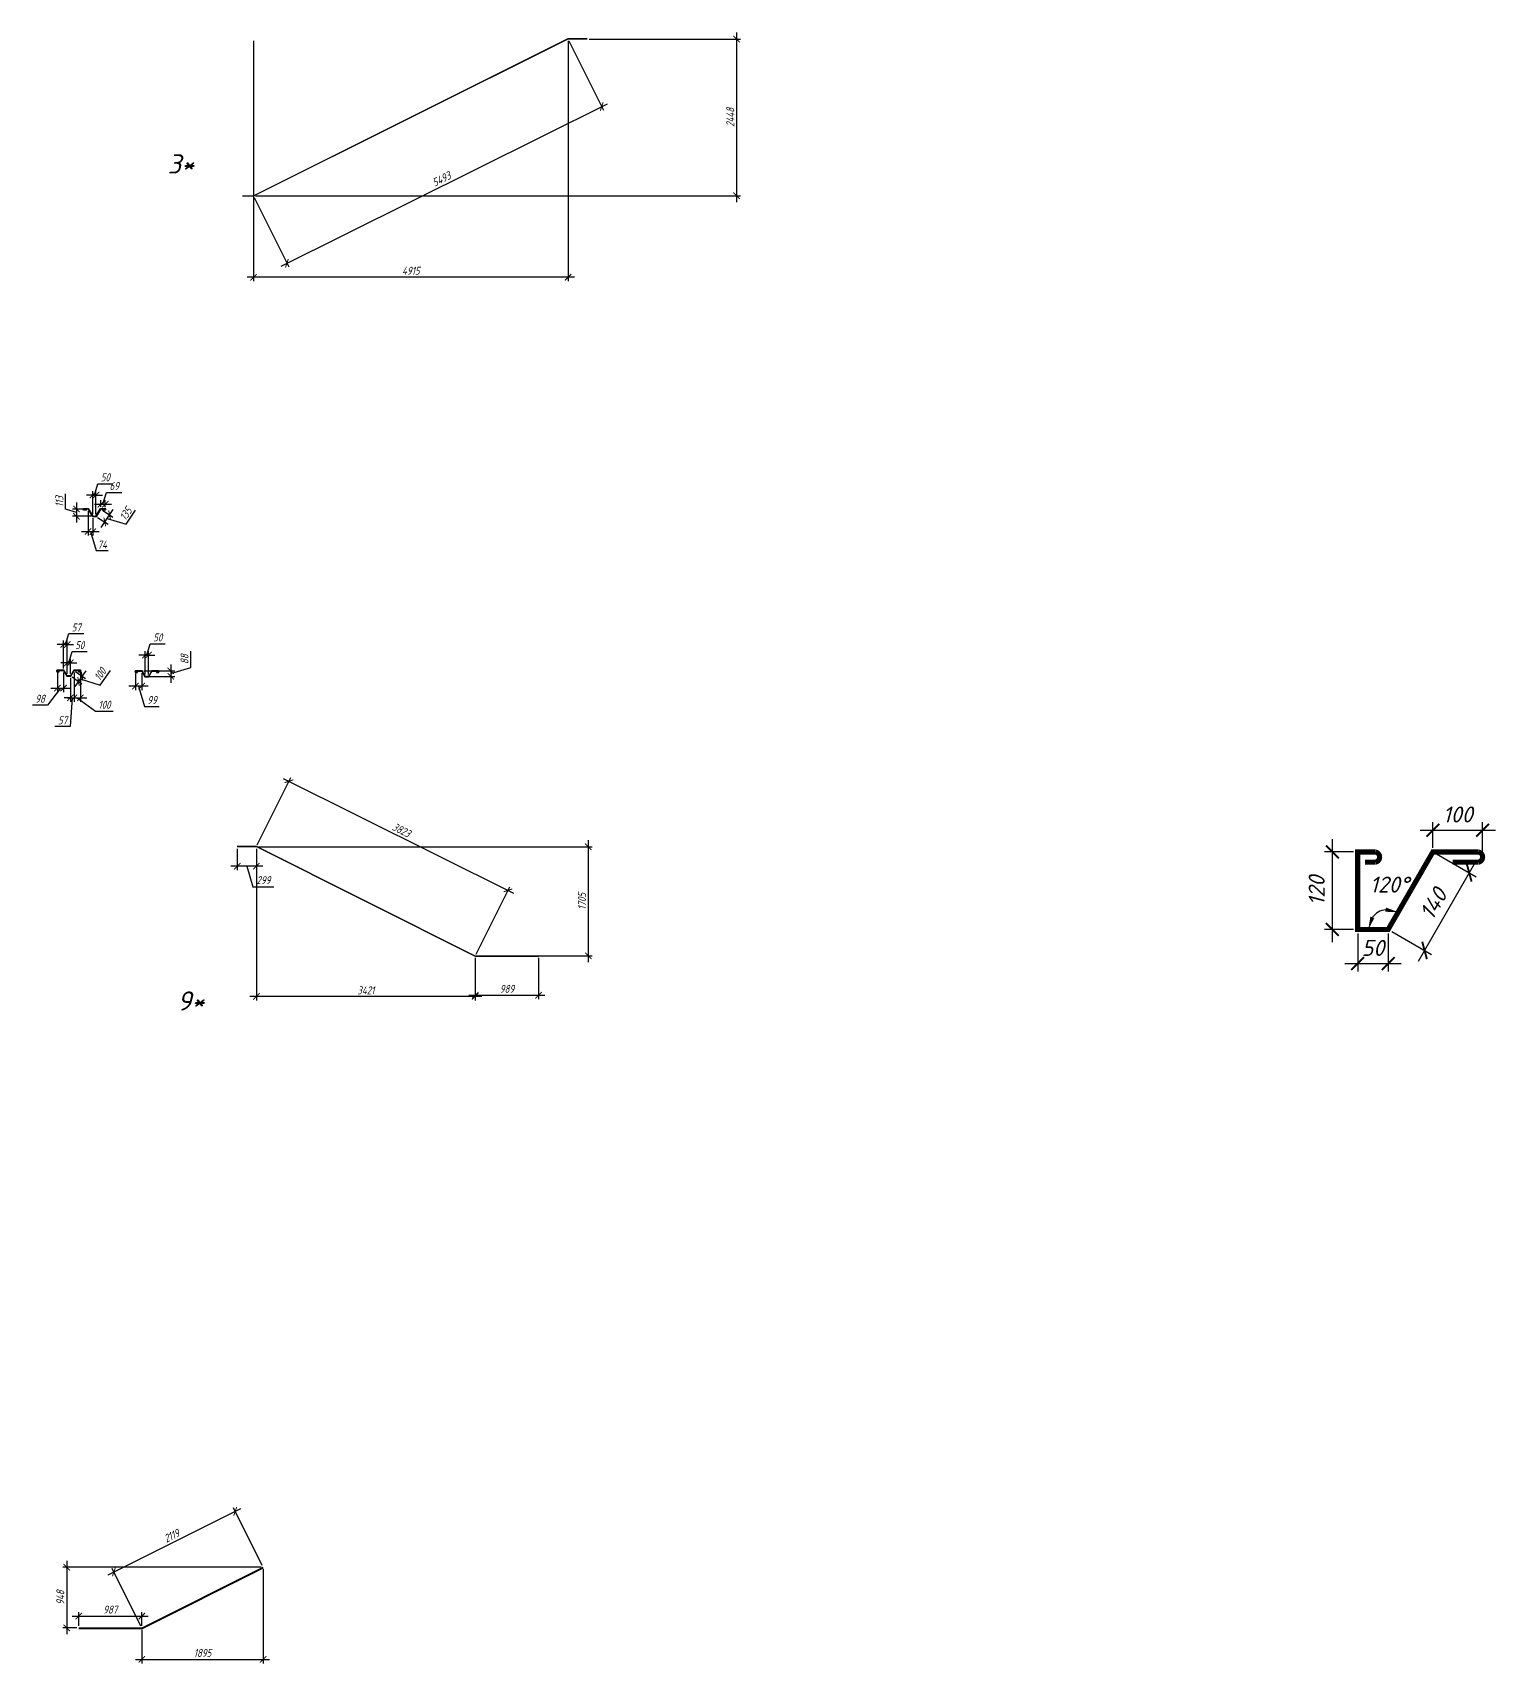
# Model space of a CAD drawing. Header units: millimetres. Extents: x -79646 to 95064, y -231229 to -58107.
# Drawn here: x 72206 to 95064, y -226082 to -200604 of the extents above; entities that cross this region are included whole.
import ezdxf

# ---------------------------------------------------------------- set-up
doc = ezdxf.new("R2010")
doc.units = ezdxf.units.MM
doc.header["$PDMODE"] = 3
doc.layers.get('0').update_dxf_attribs({"lineweight": 5})
doc.layers.get('Defpoints').update_dxf_attribs({"lineweight": 0})
for name, color, linetype, lineweight in [('#Dimensions', 7, 'Continuous', 9), ('#Арматура', 152, 'Continuous', 30), ('1_Размеры', 44, 'Continuous', 20), ('k_ Рамка', 7, 'Continuous', 35)]:
    doc.layers.add(name, color=color, linetype=linetype, lineweight=lineweight)
doc.layers.add('Подсчет арматуры', color=6, linetype='Continuous', lineweight=30, plot=False)
doc.styles.add('ESKDW', font='eskdw.shx', dxfattribs={"oblique": 15})
doc.styles.add('STEP PR', font='isocpeui.ttf')
doc.dimstyles.new('SPDS', dxfattribs={"dimscale": 50, "dimtxt": 2.5, "dimasz": 2, "dimexe": 1.25, "dimexo": 0.625, "dimtad": 1, "dimdec": 0, "dimrnd": 0.001, "dimtxsty": 'ESKDW', "dimblk": 'ARCHTICK', "dimcen": 2.5, "dimdle": 2, "dimclrd": 256, "dimclre": 256, "dimclrt": 7, "dimadec": 0, "dimazin": 2, "dimtfac": 0.75, "dimtdec": 0, "dimtmove": 1, "dimatfit": 3, "dimfxl": 1, "dimtolj": 1, "dimarcsym": 1})

# ---------------------------------------------------------------- blocks, each defined once
blk = doc.blocks.new('_ArchTick')
at = {"color": 0, "linetype": 'ByBlock', "const_width": 0.15}
blk.add_lwpolyline([(-0.5, -0.5), (0.5, 0.5)], dxfattribs=at)
blk = doc.blocks.new('*D1299')
at = {"layer": '#Dimensions', "lineweight": -2, "transparency": 16777216}
for p, q in [((92516, -214815), (92516, -213205)), ((92849, -213405), (92391, -213405)), ((92849, -214615), (92391, -214615))]:
    blk.add_line(p, q, dxfattribs=at)
at = {"layer": 'Defpoints', "color": 0, "lineweight": 0, "transparency": 16777216}
for p in [(92516, -213405), (92912, -213405), (92912, -214615)]:
    blk.add_point(p, dxfattribs=at)
at = {"layer": '#Dimensions', "lineweight": -2, "transparency": 16777216, "xscale": 200, "yscale": 200, "zscale": 200}
for p, rotation in [((92516, -213405), 90), ((92516, -214615), 270)]:
    blk.add_blockref('_ArchTick', p, dxfattribs=dict(at, rotation=rotation))
at = {"layer": '#Dimensions', "transparency": 16777216, "insert": (92271, -214010), "char_height": 250, "attachment_point": 5, "rotation": 90, "style": 'STEP PR'}
blk.add_mtext('\\A1;120', dxfattribs=at)
blk = doc.blocks.new('*D1300')
at = {"layer": '#Dimensions', "lineweight": -2, "transparency": 16777216}
for p, q in [((92912, -214677), (92912, -215274)), ((93389, -214677), (93389, -215274)), ((92712, -215149), (93589, -215149))]:
    blk.add_line(p, q, dxfattribs=at)
at = {"layer": 'Defpoints', "color": 0, "lineweight": 0, "transparency": 16777216}
for p in [(92912, -214615), (93389, -214615), (93389, -215149)]:
    blk.add_point(p, dxfattribs=at)
at = {"layer": '#Dimensions', "lineweight": -2, "transparency": 16777216, "xscale": 200, "yscale": 200, "zscale": 200, "rotation": 180}
blk.add_blockref('_ArchTick', (92912, -215149), dxfattribs=at)
at = {"layer": '#Dimensions', "lineweight": -2, "transparency": 16777216, "xscale": 200, "yscale": 200, "zscale": 200}
blk.add_blockref('_ArchTick', (93389, -215149), dxfattribs=at)
at = {"layer": '#Dimensions', "transparency": 16777216, "insert": (93150, -214904), "char_height": 250, "attachment_point": 5, "style": 'STEP PR'}
blk.add_mtext('\\A1;50', dxfattribs=at)
blk = doc.blocks.new('*D1301')
at = {"layer": '#Dimensions', "lineweight": -2, "transparency": 16777216}
for p, q in [((94087, -213342), (94087, -212939)), ((94864, -213431), (94864, -212939)), ((93887, -213064), (95064, -213064))]:
    blk.add_line(p, q, dxfattribs=at)
at = {"layer": 'Defpoints', "color": 0, "lineweight": 0, "transparency": 16777216}
for p in [(94864, -213064), (94087, -213405), (94864, -213494)]:
    blk.add_point(p, dxfattribs=at)
at = {"layer": '#Dimensions', "lineweight": -2, "transparency": 16777216, "xscale": 200, "yscale": 200, "zscale": 200, "rotation": 180}
blk.add_blockref('_ArchTick', (94087, -213064), dxfattribs=at)
at = {"layer": '#Dimensions', "lineweight": -2, "transparency": 16777216, "xscale": 200, "yscale": 200, "zscale": 200}
blk.add_blockref('_ArchTick', (94864, -213064), dxfattribs=at)
at = {"layer": '#Dimensions', "transparency": 16777216, "insert": (94475, -212819), "char_height": 250, "attachment_point": 5, "style": 'STEP PR'}
blk.add_mtext('\\A1;100', dxfattribs=at)
blk = doc.blocks.new('*D1302')
at = {"layer": '#Dimensions', "lineweight": -2, "transparency": 16777216}
for p, q in [((94141, -213436), (94764, -213795)), ((94755, -213559), (93857, -215116)), ((93443, -214646), (94065, -215005))]:
    blk.add_line(p, q, dxfattribs=at)
at = {"layer": 'Defpoints', "color": 0, "lineweight": 0, "transparency": 16777216}
for p in [(94087, -213405), (93389, -214615), (93957, -214943)]:
    blk.add_point(p, dxfattribs=at)
at = {"layer": '#Dimensions', "lineweight": -2, "transparency": 16777216, "xscale": 200, "yscale": 200, "zscale": 200}
for p, rotation in [((94655, -213733), 60.00000000000802), ((93957, -214943), 240.000000000008)]:
    blk.add_blockref('_ArchTick', p, dxfattribs=dict(at, rotation=rotation))
at = {"layer": '#Dimensions', "transparency": 16777216, "insert": (94094, -214215), "char_height": 250, "attachment_point": 5, "rotation": 60, "style": 'STEP PR'}
blk.add_mtext('\\A1;140', dxfattribs=at)
blk = doc.blocks.new('*D1303')
at = {"layer": '#Dimensions', "lineweight": -2, "transparency": 16777216}
blk.add_arc((93389, -214615), 311, 97.5008, 142.4992, dxfattribs=at)
at = {"layer": '#Dimensions', "lineweight": 0, "transparency": 16777216}
for points in [[(93173, -214436), (93110, -214414), (93078, -214615)], [(93355, -214273), (93341, -214339), (93544, -214345)]]:
    blk.add_solid(points, dxfattribs=at)
at = {"layer": 'Defpoints', "color": 0, "lineweight": 0, "transparency": 16777216}
for p in [(94087, -213405), (93150, -214415), (92912, -214615), (93389, -214615), (93389, -214615)]:
    blk.add_point(p, dxfattribs=at)
at = {"layer": '#Dimensions', "transparency": 16777216, "insert": (93407, -213915), "char_height": 250, "attachment_point": 5, "style": 'STEP PR'}
blk.add_mtext('\\A1;120°', dxfattribs=at)
blk = doc.blocks.new('*D1304')
at = {"layer": '1_Размеры', "lineweight": -2, "transparency": 16777216}
for p, q in [((80587, -200732), (81126, -201815)), ((76091, -204251), (81188, -201715)), ((75670, -203180), (76209, -204263))]:
    blk.add_line(p, q, dxfattribs=at)
at = {"layer": 'Defpoints', "color": 0, "lineweight": 0, "transparency": 16777216}
for p in [(80574, -200704), (81099, -201759), (75656, -203152)]:
    blk.add_point(p, dxfattribs=at)
at = {"layer": '1_Размеры', "lineweight": -2, "transparency": 16777216, "xscale": 100, "yscale": 100, "zscale": 100}
for p, rotation in [((81099, -201759), 26.4607475680688), ((76181, -204207), 206.4607475680688)]:
    blk.add_blockref('_ArchTick', p, dxfattribs=dict(at, rotation=rotation))
at = {"layer": '1_Размеры', "color": 7, "transparency": 16777216, "insert": (78595, -202892), "char_height": 125, "attachment_point": 5, "rotation": 26.4607, "style": 'ESKDW'}
blk.add_mtext('\\A1;5493', dxfattribs=at)
blk = doc.blocks.new('*D1305')
at = {"layer": '1_Размеры', "lineweight": -2, "transparency": 16777216}
for p, q in [((80904, -200704), (83270, -200704)), ((83207, -200604), (83207, -203252)), ((75687, -203152), (83270, -203152))]:
    blk.add_line(p, q, dxfattribs=at)
at = {"layer": 'Defpoints', "color": 0, "lineweight": 0, "transparency": 16777216}
for p in [(80872, -200704), (75656, -203152), (83207, -203152)]:
    blk.add_point(p, dxfattribs=at)
at = {"layer": '1_Размеры', "lineweight": -2, "transparency": 16777216, "xscale": 100, "yscale": 100, "zscale": 100}
for p, rotation in [((83207, -200704), 90), ((83207, -203152), 270)]:
    blk.add_blockref('_ArchTick', p, dxfattribs=dict(at, rotation=rotation))
at = {"layer": '1_Размеры', "color": 7, "transparency": 16777216, "insert": (83108, -201928), "char_height": 125, "attachment_point": 5, "rotation": 90, "style": 'ESKDW'}
blk.add_mtext('\\A1;2448', dxfattribs=at)
blk = doc.blocks.new('*D1306')
at = {"layer": '1_Размеры', "lineweight": -2, "transparency": 16777216}
for p, q in [((75658, -200733), (75658, -204489)), ((80574, -200735), (80574, -204489)), ((80674, -204426), (75558, -204426))]:
    blk.add_line(p, q, dxfattribs=at)
at = {"layer": 'Defpoints', "color": 0, "lineweight": 0, "transparency": 16777216}
for p in [(75658, -200702), (80574, -200704), (75658, -204426)]:
    blk.add_point(p, dxfattribs=at)
at = {"layer": '1_Размеры', "lineweight": -2, "transparency": 16777216, "xscale": 100, "yscale": 100, "zscale": 100, "rotation": 180}
blk.add_blockref('_ArchTick', (75658, -204426), dxfattribs=at)
at = {"layer": '1_Размеры', "lineweight": -2, "transparency": 16777216, "xscale": 100, "yscale": 100, "zscale": 100}
blk.add_blockref('_ArchTick', (80574, -204426), dxfattribs=at)
at = {"layer": '1_Размеры', "color": 7, "transparency": 16777216, "insert": (78116, -204325), "char_height": 125, "attachment_point": 5, "style": 'ESKDW'}
blk.add_mtext('\\A1;4915', dxfattribs=at)
blk = doc.blocks.new('*D1315')
at = {"layer": '1_Размеры', "lineweight": -2, "transparency": 16777216}
for p, q in [((73147, -207829), (73047, -207829)), ((73147, -208128), (73147, -207766)), ((73147, -207829), (73197, -207829)), ((73147, -207829), (73197, -207829)), ((73172, -207829), (73225, -207651)), ((73197, -208128), (73197, -207766)), ((73197, -207829), (73297, -207829)), ((73225, -207651), (73459, -207651))]:
    blk.add_line(p, q, dxfattribs=at)
at = {"layer": 'Defpoints', "color": 0, "lineweight": 0, "transparency": 16777216}
for p in [(73197, -207829), (73147, -208160), (73197, -208160)]:
    blk.add_point(p, dxfattribs=at)
at = {"layer": '1_Размеры', "lineweight": -2, "transparency": 16777216, "xscale": 100, "yscale": 100, "zscale": 100}
blk.add_blockref('_ArchTick', (73147, -207829), dxfattribs=at)
at = {"layer": '1_Размеры', "lineweight": -2, "transparency": 16777216, "xscale": 100, "yscale": 100, "zscale": 100, "rotation": 180}
blk.add_blockref('_ArchTick', (73197, -207829), dxfattribs=at)
at = {"layer": '1_Размеры', "color": 7, "transparency": 16777216, "insert": (73342, -207552), "char_height": 125, "attachment_point": 5, "style": 'ESKDW'}
blk.add_mtext('\\A1;50', dxfattribs=at)
blk = doc.blocks.new('*D1316')
at = {"layer": '1_Размеры', "lineweight": -2, "transparency": 16777216}
for p, q in [((73280, -208334), (73465, -208054)), ((73298, -208064), (73462, -208172)), ((73669, -208283), (73812, -208066)), ((73223, -208177), (73387, -208285)), ((73372, -208194), (73669, -208283))]:
    blk.add_line(p, q, dxfattribs=at)
at = {"layer": 'Defpoints', "color": 0, "lineweight": 0, "transparency": 16777216}
for p in [(73271, -208047), (73409, -208138), (73197, -208160)]:
    blk.add_point(p, dxfattribs=at)
at = {"layer": '1_Размеры', "lineweight": -2, "transparency": 16777216, "xscale": 100, "yscale": 100, "zscale": 100}
for p, rotation in [((73409, -208138), 56.61116404542306), ((73335, -208251), 236.611164045423)]:
    blk.add_blockref('_ArchTick', p, dxfattribs=dict(at, rotation=rotation))
at = {"layer": '1_Размеры', "color": 7, "transparency": 16777216, "insert": (73662, -208123), "char_height": 125, "attachment_point": 5, "rotation": 56.6112, "style": 'ESKDW'}
blk.add_mtext('\\A1;135', dxfattribs=at)
blk = doc.blocks.new('*D1317')
at = {"layer": '1_Размеры', "lineweight": -2, "transparency": 16777216}
for p, q in [((73306, -207973), (73360, -207791)), ((73360, -207791), (73603, -207791)), ((73171, -207973), (73441, -207973)), ((73271, -208015), (73271, -207910)), ((73341, -208020), (73341, -207910))]:
    blk.add_line(p, q, dxfattribs=at)
at = {"layer": 'Defpoints', "color": 0, "lineweight": 0, "transparency": 16777216}
for p in [(73271, -208047), (73341, -207973), (73341, -208051)]:
    blk.add_point(p, dxfattribs=at)
at = {"layer": '1_Размеры', "lineweight": -2, "transparency": 16777216, "xscale": 100, "yscale": 100, "zscale": 100, "rotation": 180}
blk.add_blockref('_ArchTick', (73271, -207973), dxfattribs=at)
at = {"layer": '1_Размеры', "lineweight": -2, "transparency": 16777216, "xscale": 100, "yscale": 100, "zscale": 100}
blk.add_blockref('_ArchTick', (73341, -207973), dxfattribs=at)
at = {"layer": '1_Размеры', "color": 7, "transparency": 16777216, "insert": (73482, -207688), "char_height": 125, "attachment_point": 5, "style": 'ESKDW'}
blk.add_mtext('\\A1;69', dxfattribs=at)
blk = doc.blocks.new('*D1318')
at = {"layer": '1_Размеры', "lineweight": -2, "transparency": 16777216}
for p, q in [((72719, -208051), (72719, -207810)), ((72891, -208103), (72719, -208051)), ((73041, -208047), (72828, -208047)), ((72891, -207947), (72891, -208260)), ((73116, -208160), (72828, -208160))]:
    blk.add_line(p, q, dxfattribs=at)
at = {"layer": 'Defpoints', "color": 0, "lineweight": 0, "transparency": 16777216}
for p in [(73072, -208047), (72891, -208160), (73147, -208160)]:
    blk.add_point(p, dxfattribs=at)
at = {"layer": '1_Размеры', "lineweight": -2, "transparency": 16777216, "xscale": 100, "yscale": 100, "zscale": 100}
for p, rotation in [((72891, -208047), 90), ((72891, -208160), 270)]:
    blk.add_blockref('_ArchTick', p, dxfattribs=dict(at, rotation=rotation))
at = {"layer": '1_Размеры', "color": 7, "transparency": 16777216, "insert": (72625, -207931), "char_height": 125, "attachment_point": 5, "rotation": 90, "style": 'ESKDW'}
blk.add_mtext('\\A1;113', dxfattribs=at)
blk = doc.blocks.new('*D1319')
at = {"layer": '1_Размеры', "lineweight": -2, "transparency": 16777216}
for p, q in [((73072, -208078), (73072, -208461)), ((72972, -208399), (73247, -208399)), ((73110, -208399), (73199, -208696)), ((73147, -208191), (73147, -208461)), ((73199, -208696), (73389, -208696))]:
    blk.add_line(p, q, dxfattribs=at)
at = {"layer": 'Defpoints', "color": 0, "lineweight": 0, "transparency": 16777216}
for p in [(73072, -208047), (73147, -208160), (73147, -208399)]:
    blk.add_point(p, dxfattribs=at)
at = {"layer": '1_Размеры', "lineweight": -2, "transparency": 16777216, "xscale": 100, "yscale": 100, "zscale": 100, "rotation": 180}
blk.add_blockref('_ArchTick', (73072, -208399), dxfattribs=at)
at = {"layer": '1_Размеры', "lineweight": -2, "transparency": 16777216, "xscale": 100, "yscale": 100, "zscale": 100}
blk.add_blockref('_ArchTick', (73147, -208399), dxfattribs=at)
at = {"layer": '1_Размеры', "color": 7, "transparency": 16777216, "insert": (73294, -208602), "char_height": 125, "attachment_point": 5, "style": 'ESKDW'}
blk.add_mtext('\\A1;74', dxfattribs=at)
blk = doc.blocks.new('*D1325')
at = {"layer": '1_Размеры', "lineweight": -2, "transparency": 16777216}
for p, q in [((72747, -210621), (72747, -210388)), ((72772, -210450), (72825, -210273)), ((72797, -210621), (72797, -210388)), ((72825, -210273), (73060, -210273)), ((72747, -210450), (72647, -210450)), ((72747, -210450), (72797, -210450)), ((72747, -210450), (72797, -210450)), ((72797, -210450), (72897, -210450))]:
    blk.add_line(p, q, dxfattribs=at)
at = {"layer": 'Defpoints', "color": 0, "lineweight": 0, "transparency": 16777216}
for p in [(72747, -210653), (72797, -210450), (72797, -210653)]:
    blk.add_point(p, dxfattribs=at)
at = {"layer": '1_Размеры', "lineweight": -2, "transparency": 16777216, "xscale": 100, "yscale": 100, "zscale": 100}
blk.add_blockref('_ArchTick', (72747, -210450), dxfattribs=at)
at = {"layer": '1_Размеры', "lineweight": -2, "transparency": 16777216, "xscale": 100, "yscale": 100, "zscale": 100, "rotation": 180}
blk.add_blockref('_ArchTick', (72797, -210450), dxfattribs=at)
at = {"layer": '1_Размеры', "color": 7, "transparency": 16777216, "insert": (72942, -210174), "char_height": 125, "attachment_point": 5, "style": 'ESKDW'}
blk.add_mtext('\\A1;50', dxfattribs=at)
blk = doc.blocks.new('*D1326')
at = {"layer": '1_Размеры', "lineweight": -2, "transparency": 16777216}
for p, q in [((72823, -210670), (72975, -210776)), ((73037, -210576), (72867, -210822)), ((72879, -210588), (73032, -210694)), ((73264, -210800), (73421, -210571)), ((72952, -210699), (73264, -210800))]:
    blk.add_line(p, q, dxfattribs=at)
at = {"layer": 'Defpoints', "color": 0, "lineweight": 0, "transparency": 16777216}
for p in [(72797, -210653), (72854, -210571), (72924, -210740)]:
    blk.add_point(p, dxfattribs=at)
at = {"layer": '1_Размеры', "lineweight": -2, "transparency": 16777216, "xscale": 100, "yscale": 100, "zscale": 100}
for p, rotation in [((72924, -210740), 235.394169952621), ((72980, -210658), 55.39416995262092)]:
    blk.add_blockref('_ArchTick', p, dxfattribs=dict(at, rotation=rotation))
at = {"layer": '1_Размеры', "color": 7, "transparency": 16777216, "insert": (73261, -210629), "char_height": 125, "attachment_point": 5, "rotation": 55.3942, "style": 'ESKDW'}
blk.add_mtext('\\A1;100', dxfattribs=at)
blk = doc.blocks.new('*D1327')
at = {"layer": '1_Размеры', "lineweight": -2, "transparency": 16777216}
for p, q in [((72854, -210602), (72854, -211060)), ((72953, -210602), (72953, -211060)), ((72754, -210997), (73053, -210997)), ((72904, -210997), (73190, -211204)), ((73190, -211204), (73467, -211204))]:
    blk.add_line(p, q, dxfattribs=at)
at = {"layer": 'Defpoints', "color": 0, "lineweight": 0, "transparency": 16777216}
for p in [(72854, -210571), (72953, -210571), (72953, -210997)]:
    blk.add_point(p, dxfattribs=at)
at = {"layer": '1_Размеры', "lineweight": -2, "transparency": 16777216, "xscale": 100, "yscale": 100, "zscale": 100, "rotation": 180}
blk.add_blockref('_ArchTick', (72854, -210997), dxfattribs=at)
at = {"layer": '1_Размеры', "lineweight": -2, "transparency": 16777216, "xscale": 100, "yscale": 100, "zscale": 100}
blk.add_blockref('_ArchTick', (72953, -210997), dxfattribs=at)
at = {"layer": '1_Размеры', "color": 7, "transparency": 16777216, "insert": (73329, -211105), "char_height": 125, "attachment_point": 5, "style": 'ESKDW'}
blk.add_mtext('\\A1;100', dxfattribs=at)
blk = doc.blocks.new('*D1328')
at = {"layer": '1_Размеры', "lineweight": -2, "transparency": 16777216}
for p, q in [((72797, -210684), (72797, -211060)), ((72854, -210602), (72854, -211060)), ((72797, -210997), (72697, -210997)), ((72825, -210997), (72791, -211443)), ((72797, -210997), (72854, -210997)), ((72797, -210997), (72854, -210997)), ((72854, -210997), (72954, -210997)), ((72791, -211443), (72556, -211443))]:
    blk.add_line(p, q, dxfattribs=at)
at = {"layer": 'Defpoints', "color": 0, "lineweight": 0, "transparency": 16777216}
for p in [(72797, -210653), (72854, -210571), (72854, -210997)]:
    blk.add_point(p, dxfattribs=at)
at = {"layer": '1_Размеры', "lineweight": -2, "transparency": 16777216, "xscale": 100, "yscale": 100, "zscale": 100}
blk.add_blockref('_ArchTick', (72797, -210997), dxfattribs=at)
at = {"layer": '1_Размеры', "lineweight": -2, "transparency": 16777216, "xscale": 100, "yscale": 100, "zscale": 100, "rotation": 180}
blk.add_blockref('_ArchTick', (72854, -210997), dxfattribs=at)
at = {"layer": '1_Размеры', "color": 7, "transparency": 16777216, "insert": (72674, -211349), "char_height": 125, "attachment_point": 5, "style": 'ESKDW'}
blk.add_mtext('\\A1;57', dxfattribs=at)
blk = doc.blocks.new('*D1329')
at = {"layer": '1_Размеры', "lineweight": -2, "transparency": 16777216}
for p, q in [((72593, -210607), (72593, -210907)), ((72691, -210602), (72691, -210907)), ((72642, -210844), (72440, -211112)), ((72493, -210844), (72791, -210844)), ((72440, -211112), (72206, -211112))]:
    blk.add_line(p, q, dxfattribs=at)
at = {"layer": 'Defpoints', "color": 0, "lineweight": 0, "transparency": 16777216}
for p in [(72593, -210576), (72691, -210571), (72691, -210844)]:
    blk.add_point(p, dxfattribs=at)
at = {"layer": '1_Размеры', "lineweight": -2, "transparency": 16777216, "xscale": 100, "yscale": 100, "zscale": 100, "rotation": 180}
blk.add_blockref('_ArchTick', (72593, -210844), dxfattribs=at)
at = {"layer": '1_Размеры', "lineweight": -2, "transparency": 16777216, "xscale": 100, "yscale": 100, "zscale": 100}
blk.add_blockref('_ArchTick', (72691, -210844), dxfattribs=at)
at = {"layer": '1_Размеры', "color": 7, "transparency": 16777216, "insert": (72323, -211011), "char_height": 125, "attachment_point": 5, "style": 'ESKDW'}
blk.add_mtext('\\A1;98', dxfattribs=at)
blk = doc.blocks.new('*D1330')
at = {"layer": '1_Размеры', "lineweight": -2, "transparency": 16777216}
for p, q in [((75404, -213354), (75404, -213690)), ((75703, -213354), (75703, -213690)), ((75803, -213628), (75304, -213628)), ((75553, -213628), (75649, -213947)), ((75649, -213947), (75977, -213947))]:
    blk.add_line(p, q, dxfattribs=at)
at = {"layer": 'Defpoints', "color": 0, "transparency": 16777216}
for p in [(75404, -213323), (75703, -213323), (75404, -213628)]:
    blk.add_point(p, dxfattribs=at)
at = {"layer": '1_Размеры', "lineweight": -2, "transparency": 16777216, "xscale": 100, "yscale": 100, "zscale": 100, "rotation": 180}
blk.add_blockref('_ArchTick', (75404, -213628), dxfattribs=at)
at = {"layer": '1_Размеры', "lineweight": -2, "transparency": 16777216, "xscale": 100, "yscale": 100, "zscale": 100}
blk.add_blockref('_ArchTick', (75703, -213628), dxfattribs=at)
at = {"layer": '1_Размеры', "color": 7, "transparency": 16777216, "insert": (75813, -213845), "char_height": 125, "attachment_point": 5, "style": 'ESKDW'}
blk.add_mtext('\\A1;299', dxfattribs=at)
blk = doc.blocks.new('*D1331')
at = {"layer": '1_Размеры', "lineweight": -2, "transparency": 16777216}
for p, q in [((75717, -213295), (76240, -212244)), ((76123, -212255), (79723, -214050)), ((79138, -215000), (79662, -213949))]:
    blk.add_line(p, q, dxfattribs=at)
at = {"layer": 'Defpoints', "color": 0, "transparency": 16777216}
for p in [(75703, -213323), (79634, -214005), (79124, -215028)]:
    blk.add_point(p, dxfattribs=at)
at = {"layer": '1_Размеры', "lineweight": -2, "transparency": 16777216, "xscale": 100, "yscale": 100, "zscale": 100}
for p, rotation in [((76213, -212300), 153.5098853214384), ((79634, -214005), 333.5098853214384)]:
    blk.add_blockref('_ArchTick', p, dxfattribs=dict(at, rotation=rotation))
at = {"layer": '1_Размеры', "color": 7, "transparency": 16777216, "insert": (77968, -213063), "char_height": 125, "attachment_point": 5, "rotation": 333.5099, "style": 'ESKDW'}
blk.add_mtext('\\A1;3823', dxfattribs=at)
blk = doc.blocks.new('*D1332')
at = {"layer": '1_Размеры', "lineweight": -2, "transparency": 16777216}
for p, q in [((79124, -215059), (79124, -215706)), ((80113, -215059), (80113, -215706)), ((79024, -215644), (80213, -215644))]:
    blk.add_line(p, q, dxfattribs=at)
at = {"layer": 'Defpoints', "color": 0, "transparency": 16777216}
for p in [(79124, -215028), (80113, -215028), (80113, -215644)]:
    blk.add_point(p, dxfattribs=at)
at = {"layer": '1_Размеры', "lineweight": -2, "transparency": 16777216, "xscale": 100, "yscale": 100, "zscale": 100, "rotation": 180}
blk.add_blockref('_ArchTick', (79124, -215644), dxfattribs=at)
at = {"layer": '1_Размеры', "lineweight": -2, "transparency": 16777216, "xscale": 100, "yscale": 100, "zscale": 100}
blk.add_blockref('_ArchTick', (80113, -215644), dxfattribs=at)
at = {"layer": '1_Размеры', "color": 7, "transparency": 16777216, "insert": (79618, -215543), "char_height": 125, "attachment_point": 5, "style": 'ESKDW'}
blk.add_mtext('\\A1;989', dxfattribs=at)
blk = doc.blocks.new('*D1333')
at = {"layer": '1_Размеры', "lineweight": -2, "transparency": 16777216}
for p, q in [((80890, -213223), (80890, -215128)), ((75734, -213323), (80952, -213323)), ((79155, -215028), (80952, -215028))]:
    blk.add_line(p, q, dxfattribs=at)
at = {"layer": 'Defpoints', "color": 0, "transparency": 16777216}
for p in [(75703, -213323), (79124, -215028), (80890, -215028)]:
    blk.add_point(p, dxfattribs=at)
at = {"layer": '1_Размеры', "lineweight": -2, "transparency": 16777216, "xscale": 100, "yscale": 100, "zscale": 100}
for p, rotation in [((80890, -213323), 90), ((80890, -215028), 270)]:
    blk.add_blockref('_ArchTick', p, dxfattribs=dict(at, rotation=rotation))
at = {"layer": '1_Размеры', "color": 7, "transparency": 16777216, "insert": (80790, -214176), "char_height": 125, "attachment_point": 5, "rotation": 90, "style": 'ESKDW'}
blk.add_mtext('\\A1;1705', dxfattribs=at)
blk = doc.blocks.new('*D1334')
at = {"layer": '1_Размеры', "lineweight": -2, "transparency": 16777216}
for p, q in [((75703, -213354), (75703, -215723)), ((79124, -215059), (79124, -215723)), ((75603, -215660), (79224, -215660))]:
    blk.add_line(p, q, dxfattribs=at)
at = {"layer": 'Defpoints', "color": 0, "transparency": 16777216}
for p in [(75703, -213323), (79124, -215028), (79124, -215660)]:
    blk.add_point(p, dxfattribs=at)
at = {"layer": '1_Размеры', "lineweight": -2, "transparency": 16777216, "xscale": 100, "yscale": 100, "zscale": 100, "rotation": 180}
blk.add_blockref('_ArchTick', (75703, -215660), dxfattribs=at)
at = {"layer": '1_Размеры', "lineweight": -2, "transparency": 16777216, "xscale": 100, "yscale": 100, "zscale": 100}
blk.add_blockref('_ArchTick', (79124, -215660), dxfattribs=at)
at = {"layer": '1_Размеры', "color": 7, "transparency": 16777216, "insert": (77413, -215567), "char_height": 125, "attachment_point": 5, "style": 'ESKDW'}
blk.add_mtext('\\A1;3421', dxfattribs=at)
blk = doc.blocks.new('*D1339')
at = {"layer": '1_Размеры', "lineweight": -2, "transparency": 16777216}
for p, q in [((72827, -225343), (74014, -225343)), ((72927, -225496), (72927, -225280)), ((73914, -225496), (73914, -225280))]:
    blk.add_line(p, q, dxfattribs=at)
at = {"layer": 'Defpoints', "color": 0, "lineweight": 0, "transparency": 16777216}
for p in [(73914, -225343), (72927, -225527), (73914, -225527)]:
    blk.add_point(p, dxfattribs=at)
at = {"layer": '1_Размеры', "lineweight": -2, "transparency": 16777216, "xscale": 100, "yscale": 100, "zscale": 100, "rotation": 180}
blk.add_blockref('_ArchTick', (72927, -225343), dxfattribs=at)
at = {"layer": '1_Размеры', "lineweight": -2, "transparency": 16777216, "xscale": 100, "yscale": 100, "zscale": 100}
blk.add_blockref('_ArchTick', (73914, -225343), dxfattribs=at)
at = {"layer": '1_Размеры', "color": 7, "transparency": 16777216, "insert": (73420, -225241), "char_height": 125, "attachment_point": 5, "style": 'ESKDW'}
blk.add_mtext('\\A1;987', dxfattribs=at)
blk = doc.blocks.new('*D1340')
at = {"layer": '1_Размеры', "lineweight": -2, "transparency": 16777216}
for p, q in [((73387, -224698), (75462, -223661)), ((75795, -224552), (75344, -223650)), ((73900, -225499), (73449, -224597))]:
    blk.add_line(p, q, dxfattribs=at)
at = {"layer": 'Defpoints', "color": 0, "lineweight": 0, "transparency": 16777216}
for p in [(75372, -223706), (75809, -224580), (73914, -225527)]:
    blk.add_point(p, dxfattribs=at)
at = {"layer": '1_Размеры', "lineweight": -2, "transparency": 16777216, "xscale": 100, "yscale": 100, "zscale": 100}
for p, rotation in [((75372, -223706), 26.55492395368629), ((73477, -224653), 206.5549239536863)]:
    blk.add_blockref('_ArchTick', p, dxfattribs=dict(at, rotation=rotation))
at = {"layer": '1_Размеры', "color": 7, "transparency": 16777216, "insert": (74379, -224089), "char_height": 125, "attachment_point": 5, "rotation": 26.5549, "style": 'ESKDW'}
blk.add_mtext('\\A1;2119', dxfattribs=at)
blk = doc.blocks.new('*D1341')
at = {"layer": '1_Размеры', "lineweight": -2, "transparency": 16777216}
for p, q in [((75778, -224580), (72678, -224580)), ((72740, -224480), (72740, -225627)), ((72895, -225527), (72678, -225527))]:
    blk.add_line(p, q, dxfattribs=at)
at = {"layer": 'Defpoints', "color": 0, "lineweight": 0, "transparency": 16777216}
for p in [(75809, -224580), (72740, -225527), (72927, -225527)]:
    blk.add_point(p, dxfattribs=at)
at = {"layer": '1_Размеры', "lineweight": -2, "transparency": 16777216, "xscale": 100, "yscale": 100, "zscale": 100}
for p, rotation in [((72740, -224580), 90), ((72740, -225527), 270)]:
    blk.add_blockref('_ArchTick', p, dxfattribs=dict(at, rotation=rotation))
at = {"layer": '1_Размеры', "color": 7, "transparency": 16777216, "insert": (72639, -225054), "char_height": 125, "attachment_point": 5, "rotation": 90, "style": 'ESKDW'}
blk.add_mtext('\\A1;948', dxfattribs=at)
blk = doc.blocks.new('*D1342')
at = {"layer": '1_Размеры', "lineweight": -2, "transparency": 16777216}
for p, q in [((75809, -224611), (75809, -226082)), ((73914, -225558), (73914, -226082)), ((73814, -226019), (75909, -226019))]:
    blk.add_line(p, q, dxfattribs=at)
at = {"layer": 'Defpoints', "color": 0, "lineweight": 0, "transparency": 16777216}
for p in [(75809, -224580), (73914, -225527), (75809, -226019)]:
    blk.add_point(p, dxfattribs=at)
at = {"layer": '1_Размеры', "lineweight": -2, "transparency": 16777216, "xscale": 100, "yscale": 100, "zscale": 100, "rotation": 180}
blk.add_blockref('_ArchTick', (73914, -226019), dxfattribs=at)
at = {"layer": '1_Размеры', "lineweight": -2, "transparency": 16777216, "xscale": 100, "yscale": 100, "zscale": 100}
blk.add_blockref('_ArchTick', (75809, -226019), dxfattribs=at)
at = {"layer": '1_Размеры', "color": 7, "transparency": 16777216, "insert": (74861, -225918), "char_height": 125, "attachment_point": 5, "style": 'ESKDW'}
blk.add_mtext('\\A1;1895', dxfattribs=at)
blk = doc.blocks.new('*D1363')
at = {"layer": '1_Размеры', "lineweight": -2, "transparency": 16777216}
for p, q in [((73992, -210330), (74045, -210153)), ((74045, -210153), (74279, -210153)), ((73967, -210330), (73867, -210330)), ((73967, -210631), (73967, -210268)), ((73967, -210330), (74017, -210330)), ((73967, -210330), (74017, -210330)), ((74017, -210631), (74017, -210268)), ((74017, -210330), (74117, -210330))]:
    blk.add_line(p, q, dxfattribs=at)
at = {"layer": 'Defpoints', "color": 0, "lineweight": 0, "transparency": 16777216}
for p in [(74017, -210330), (73967, -210662), (74017, -210662)]:
    blk.add_point(p, dxfattribs=at)
at = {"layer": '1_Размеры', "lineweight": -2, "transparency": 16777216, "xscale": 100, "yscale": 100, "zscale": 100}
blk.add_blockref('_ArchTick', (73967, -210330), dxfattribs=at)
at = {"layer": '1_Размеры', "lineweight": -2, "transparency": 16777216, "xscale": 100, "yscale": 100, "zscale": 100, "rotation": 180}
blk.add_blockref('_ArchTick', (74017, -210330), dxfattribs=at)
at = {"layer": '1_Размеры', "color": 7, "transparency": 16777216, "insert": (74162, -210053), "char_height": 125, "attachment_point": 5, "style": 'ESKDW'}
blk.add_mtext('\\A1;50', dxfattribs=at)
blk = doc.blocks.new('*D1364')
at = {"layer": '1_Размеры', "lineweight": -2, "transparency": 16777216}
for p, q in [((73812, -210618), (73812, -210875)), ((73911, -210613), (73911, -210875)), ((74011, -210813), (73712, -210813)), ((73862, -210813), (73957, -211132)), ((73957, -211132), (74186, -211132))]:
    blk.add_line(p, q, dxfattribs=at)
at = {"layer": 'Defpoints', "color": 0, "transparency": 16777216}
for p in [(73812, -210587), (73911, -210582), (73812, -210813)]:
    blk.add_point(p, dxfattribs=at)
at = {"layer": '1_Размеры', "lineweight": -2, "transparency": 16777216, "xscale": 100, "yscale": 100, "zscale": 100, "rotation": 180}
blk.add_blockref('_ArchTick', (73812, -210813), dxfattribs=at)
at = {"layer": '1_Размеры', "lineweight": -2, "transparency": 16777216, "xscale": 100, "yscale": 100, "zscale": 100}
blk.add_blockref('_ArchTick', (73911, -210813), dxfattribs=at)
at = {"layer": '1_Размеры', "color": 7, "transparency": 16777216, "insert": (74072, -211031), "char_height": 125, "attachment_point": 5, "style": 'ESKDW'}
blk.add_mtext('\\A1;99', dxfattribs=at)
blk = doc.blocks.new('*D1365')
at = {"layer": '1_Размеры', "lineweight": -2, "transparency": 16777216}
for p, q in [((72691, -210164), (72591, -210164)), ((72691, -210539), (72691, -210101)), ((72691, -210164), (72747, -210164)), ((72691, -210164), (72747, -210164)), ((72719, -210164), (72770, -209992)), ((72747, -210621), (72747, -210101)), ((72747, -210164), (72847, -210164)), ((72770, -209992), (73005, -209992))]:
    blk.add_line(p, q, dxfattribs=at)
at = {"layer": 'Defpoints', "color": 0, "transparency": 16777216}
for p in [(72747, -210164), (72691, -210571), (72747, -210653)]:
    blk.add_point(p, dxfattribs=at)
at = {"layer": '1_Размеры', "lineweight": -2, "transparency": 16777216, "xscale": 100, "yscale": 100, "zscale": 100}
blk.add_blockref('_ArchTick', (72691, -210164), dxfattribs=at)
at = {"layer": '1_Размеры', "lineweight": -2, "transparency": 16777216, "xscale": 100, "yscale": 100, "zscale": 100, "rotation": 180}
blk.add_blockref('_ArchTick', (72747, -210164), dxfattribs=at)
at = {"layer": '1_Размеры', "color": 7, "transparency": 16777216, "insert": (72888, -209898), "char_height": 125, "attachment_point": 5, "style": 'ESKDW'}
blk.add_mtext('\\A1;57', dxfattribs=at)
blk = doc.blocks.new('*D1366')
at = {"layer": '1_Размеры', "lineweight": -2, "transparency": 16777216}
for p, q in [((74680, -210523), (74680, -210267)), ((73947, -210574), (74428, -210574)), ((73998, -210662), (74428, -210662)), ((74365, -210474), (74365, -210762)), ((74365, -210618), (74680, -210523))]:
    blk.add_line(p, q, dxfattribs=at)
at = {"layer": 'Defpoints', "color": 0, "transparency": 16777216}
for p in [(73916, -210574), (73967, -210662), (74365, -210662)]:
    blk.add_point(p, dxfattribs=at)
at = {"layer": '1_Размеры', "lineweight": -2, "transparency": 16777216, "xscale": 100, "yscale": 100, "zscale": 100}
for p, rotation in [((74365, -210574), 90), ((74365, -210662), 270)]:
    blk.add_blockref('_ArchTick', p, dxfattribs=dict(at, rotation=rotation))
at = {"layer": '1_Размеры', "color": 7, "transparency": 16777216, "insert": (74580, -210395), "char_height": 125, "attachment_point": 5, "rotation": 90, "style": 'ESKDW'}
blk.add_mtext('\\A1;88', dxfattribs=at)

msp = doc.modelspace()

# ---------------------------------------------------------------- linework, layer by layer
at = {"layer": '#Арматура'}
for points in [[(73045.95279, -208054.51899), (73045.95279, -208062.51899), (73005.71297, -208062.51899, -0.896681192), (73005.71297, -208038.51899), (73077.02422, -208038.51899), (73146.8836, -208159.51899), (73175.4195, -208159.51899), (73196.9554, -208159.51899), (73266.81478, -208038.51899), (73338.12604, -208038.51899, -0.896681192), (73338.12604, -208062.51899), (73297.88621, -208062.51899), (73297.88621, -208054.51899), (73337.57408, -208054.51899, 0.8280331105), (73337.57408, -208046.51899), (73271.43359, -208046.51899), (73201.5742, -208167.51899), (73175.4195, -208167.51899), (73142.2648, -208167.51899), (73072.40542, -208046.51899), (73006.26493, -208046.51899, 0.8280331105), (73006.26493, -208054.51899)], [(72620.23227, -210588.63747), (72620.23227, -210580.63747), (72590.8037, -210580.63747, -0.7142857143), (72590.8037, -210570.63747), (72690.60075, -210570.63747), (72742.56227, -210660.63747), (72776.13962, -210660.63747), (72801.71697, -210660.63747), (72853.6785, -210570.63747), (72953.47554, -210570.63747, -0.7142857143), (72953.47554, -210580.63747), (72924.04697, -210580.63747), (72924.04697, -210588.63747), (72954.50173, -210588.63747, 0.8111722407), (72954.50173, -210562.63747), (72849.05969, -210562.63747), (72797.09817, -210652.63747), (72776.13962, -210652.63747), (72747.18107, -210652.63747), (72695.21955, -210562.63747), (72589.77751, -210562.63747, 0.8111722407), (72589.77751, -210588.63747)], [(73844.8303, -210591.93384), (73815.40173, -210591.93384, -0.7142857143), (73815.40173, -210581.93384), (73911.19877, -210581.93384), (73962.0056, -210669.93384), (73987.58295, -210669.93384), (74021.1603, -210669.93384), (74071.96712, -210581.93384), (74171.76417, -210581.93384, -0.7142857143), (74171.76417, -210591.93384), (74142.3356, -210591.93384), (74142.3356, -210599.93384), (74172.79036, -210599.93384, 0.8111722407), (74172.79036, -210573.93384), (74067.34832, -210573.93384), (74016.5415, -210661.93384), (73987.58295, -210661.93384), (73966.6244, -210661.93384), (73915.81758, -210573.93384), (73814.37554, -210573.93384, 0.8111722407), (73814.37554, -210599.93384), (73844.8303, -210599.93384)]]:
    msp.add_lwpolyline(points, format="xyb", close=True, dxfattribs=at)
at = {"layer": '#Арматура', "const_width": 80}
msp.add_lwpolyline([(94394.27091, -213564.59742), (94794.27091, -213564.59742, 0.875), (94794.27091, -213404.59742), (94087.20599, -213404.59742), (93388.61216, -214614.59742), (92911.70617, -214614.59742), (92911.70617, -213404.59742), (93184.67926, -213404.59742, -0.875), (93184.67926, -213564.59742), (93024.68569, -213564.59742)], format="xyb", dxfattribs=at)
at = {"layer": '#Арматура'}
for points in [[(72926.63945, -225527.4962), (73910.41654, -225527.4962, 0.1164338215), (73916.67753, -225526.01818), (75808.95873, -224579.87758)], [(72926.63945, -225537.4962), (73910.41654, -225537.4962, 0.1164338215), (73921.14967, -225534.96245), (75813.43086, -224588.82185)]]:
    msp.add_lwpolyline(points, format="xyb", dxfattribs=at)
at = {"layer": 'Подсчет арматуры', "color": 72, "lineweight": 0}
for points in [[(75654.75362, -203152.45238), (80571.1589, -200694.24974), (80872.33924, -200694.24974)], [(75656.98969, -203156.92452), (80572.33924, -200699.24974), (80872.33924, -200699.24974)], [(75659.22576, -203161.39665), (80573.51958, -200704.24974), (80872.33924, -200704.24974)], [(75486.98969, -203151.92452), (75656.98969, -203151.92452)], [(75486.98969, -203156.92452), (75656.98969, -203156.92452)], [(75486.98969, -203161.92452), (75656.98969, -203161.92452)], [(80112.84974, -215028.03453), (79124.03354, -215028.03453), (75705.09009, -213312.96873), (75403.9063, -213312.96873)], [(80112.84974, -215033.03453), (79122.84974, -215033.03453), (75703.9063, -213317.96873), (75403.9063, -213317.96873)], [(80112.84974, -215038.03453), (79121.66595, -215038.03453), (75702.7225, -213322.96873), (75403.9063, -213322.96873)]]:
    msp.add_lwpolyline(points, dxfattribs=at)

# ---------------------------------------------------------------- texts
at = {"layer": 'k_ Рамка', "char_height": 300, "width": 807.2699717, "attachment_point": 4, "line_spacing_factor": 1.2, "style": 'STEP PR'}
for s, insert in [('3*', (74315.03938, -202655.52059)), ('9*', (74465.63473, -215732.61098))]:
    msp.add_mtext(s, dxfattribs=dict(at, insert=insert))

# ---------------------------------------------------------------- dimensions: what is measured, and where the dimension line sits
at = {"layer": '#Dimensions'}
dim = msp.add_linear_dim(base=(94863.74347, -213063.60907), p1=(94087.20599, -213404.59742), p2=(94863.74347, -213493.80966), text='100', dimstyle='SPDS', override={"dimscale": 100, "dimgap": 1.2, "dimrnd": 5, "dimtxsty": 'STEP PR', "dimblk1": 'ArchTick', "dimblk2": 'ArchTick', "dimsah": 1, "dimclrt": 256}, dxfattribs=at)
dim.commit()
dim.dimension.update_dxf_attribs({"geometry": '*D1301', "text_midpoint": (94475.47473, -212818.60907)})
dim = msp.add_linear_dim(base=(92515.51906, -213404.59742), p1=(92911.70617, -214614.59742), p2=(92911.70617, -213404.59742), angle=90, text='120', dimstyle='SPDS', override={"dimscale": 100, "dimgap": 1.2, "dimrnd": 5, "dimtxsty": 'STEP PR', "dimblk1": 'ArchTick', "dimblk2": 'ArchTick', "dimsah": 1, "dimclrt": 256}, dxfattribs=at)
dim.commit()
dim.dimension.update_dxf_attribs({"geometry": '*D1299', "text_midpoint": (92270.51906, -214009.59742)})
dim = msp.add_angular_dim_2l(base=(93150.30027, -214414.63), line1=((94087.20599, -213404.59742), (93388.61216, -214614.59742)), line2=((93388.61216, -214614.59742), (92911.70617, -214614.59742)), dimstyle='SPDS', override={"dimscale": 100, "dimgap": 1.2, "dimrnd": 5, "dimtxsty": 'STEP PR', "dimsah": 1, "dimclrt": 256}, dxfattribs=at)
dim.commit()
dim.dimension.update_dxf_attribs({"geometry": '*D1303', "text_midpoint": (93407.09634, -213914.95876), "dimtype": 162})
dim = msp.add_aligned_dim(p1=(94087.20599, -213404.59742), p2=(93388.61216, -214614.59742), distance=655.9357, text='140', dimstyle='SPDS', override={"dimscale": 100, "dimgap": 1.2, "dimrnd": 5, "dimtxsty": 'STEP PR', "dimblk1": 'ArchTick', "dimblk2": 'ArchTick', "dimsah": 1, "dimclrt": 256}, dxfattribs=at)
dim.commit()
dim.dimension.update_dxf_attribs({"geometry": '*D1302', "text_midpoint": (94093.78983, -214215.06527)})
dim = msp.add_linear_dim(base=(93388.61216, -215149.27435), p1=(92911.70617, -214614.59742), p2=(93388.61216, -214614.59742), text='50', dimstyle='SPDS', override={"dimscale": 100, "dimgap": 1.2, "dimrnd": 5, "dimtxsty": 'STEP PR', "dimblk1": 'ArchTick', "dimblk2": 'ArchTick', "dimsah": 1, "dimclrt": 256}, dxfattribs=at)
dim.commit()
dim.dimension.update_dxf_attribs({"geometry": '*D1300', "text_midpoint": (93150.15917, -215149.27435), "dimtype": 160})
at = {"layer": '1_Размеры'}
for base, p1, p2, picture, middle in [((75658.0843, -204426.09738), (80573.51958, -200704.24974), (75658.0843, -200702.24974), '*D1306', (78115.80194, -204324.95071)), ((73196.9554, -207828.85119), (73146.8836, -208159.51899), (73196.9554, -208159.51899), '*D1315', (73256.39625, -207552.13118)), ((73340.77333, -207972.57784), (73271.43359, -208046.51899), (73340.77333, -208051.47106), '*D1317', (73391.68971, -207688.46116)), ((73146.8836, -208398.69459), (73072.40542, -208046.51899), (73146.8836, -208159.51899), '*D1319', (73229.95701, -208601.81959)), ((72747.18107, -210163.97168), (72690.60075, -210570.63747), (72747.18107, -210652.63747), '*D1365', (72801.70341, -209898.34668)), ((72797.09817, -210450.24444), (72747.18107, -210652.63747), (72797.09817, -210652.63747), '*D1325', (72856.61637, -210173.52443)), ((74016.5415, -210330.15635), (73966.6244, -210661.93384), (74016.5415, -210661.93384), '*D1363', (74076.0597, -210053.43634)), ((73811.8303, -210812.7891), (73911.19877, -210581.93384), (73811.8303, -210586.93384), '*D1364', (73988.48404, -211030.70744)), ((75403.9063, -213627.58053), (75702.7225, -213322.96873), (75403.9063, -213322.96873), '*D1330', (75680.2839, -213845.49887)), ((79124.03354, -215660.38889), (75702.7225, -213322.96873), (79124.03354, -215028.03453), '*D1334', (77413.37802, -215566.63889)), ((80112.84974, -215643.89329), (79124.03354, -215028.03453), (80112.84974, -215028.03453), '*D1332', (79618.44164, -215542.74662)), ((75808.95873, -226019.00306), (73913.63308, -225527.12168), (75808.95873, -224579.87758), '*D1342', (74861.2959, -225917.85639)), ((73913.63308, -225342.59283), (72926.63945, -225527.4962), (73913.63308, -225527.12168), '*D1339', (73420.13627, -225241.44616))]:
    dim = msp.add_linear_dim(base=base, p1=p1, p2=p2, dimstyle='SPDS', dxfattribs=at)
    dim.commit()
    dim.dimension.update_dxf_attribs({"geometry": picture, "text_midpoint": middle})
for base, p1, p2, picture, middle in [((83207.32228, -203151.92452), (80872.33924, -200704.24974), (75655.80935, -203151.92452), '*D1305', (83107.56248, -201928.08713)), ((72890.60681, -208159.51899), (73072.40542, -208046.51899), (73146.8836, -208159.51899), '*D1318', (72624.98181, -208020.20649)), ((74365.33912, -210661.93384), (73915.81758, -210573.93384), (73966.6244, -210661.93384), '*D1366', (74580.48371, -210492.21253)), ((80889.6962, -215028.03453), (75702.7225, -213322.96873), (79124.03354, -215028.03453), '*D1333', (80790.3987, -214175.50163)), ((72740.40795, -225527.4962), (75808.95873, -224579.87758), (72926.63945, -225527.4962), '*D1341', (72639.26128, -225053.68689))]:
    dim = msp.add_linear_dim(base=base, p1=p1, p2=p2, angle=90, dimstyle='SPDS', dxfattribs=at)
    dim.commit()
    dim.dimension.update_dxf_attribs({"geometry": picture, "text_midpoint": middle})
for p1, p2, distance, picture, middle in [((75655.80935, -203151.92452), (80573.51958, -200704.24974), -1178.38717, '*D1304', (78594.66625, -202892.47574)), ((73196.9554, -208159.51899), (73271.43359, -208046.51899), -165.32666, '*D1316', (73608.04523, -208205.32906)), ((72853.6785, -210570.63747), (72797.09817, -210652.63747), 153.92048, '*D1326', (73199.56118, -210717.57851)), ((75702.7225, -213322.96873), (79124.03354, -215028.03453), 1143.00342, '*D1331', (77967.70435, -213063.21447)), ((73913.63308, -225527.12168), (75808.95873, -224579.87758), 977.29999, '*D1340', (74379.1704, -224088.82238))]:
    dim = msp.add_aligned_dim(p1=p1, p2=p2, distance=distance, dimstyle='SPDS', dxfattribs=at)
    dim.commit()
    dim.dimension.update_dxf_attribs({"geometry": picture, "text_midpoint": middle})
for base, p1, p2, picture, middle in [((72690.60075, -210844.24122), (72592.51799, -210575.63747), (72690.60075, -210570.63747), '*D1329', (72408.34997, -211112.27342)), ((72853.6785, -210997.35604), (72797.09817, -210652.63747), (72853.6785, -210570.63747), '*D1328', (72759.56637, -211443.24357)), ((72953.47554, -210997.35604), (72853.6785, -210570.63747), (72953.47554, -210570.63747), '*D1327', (73221.16459, -211204.2095))]:
    dim = msp.add_linear_dim(base=base, p1=p1, p2=p2, dimstyle='SPDS', dxfattribs=at)
    dim.commit()
    dim.dimension.update_dxf_attribs({"geometry": picture, "text_midpoint": middle, "dimtype": 160})

doc.saveas('drawing.dxf')
